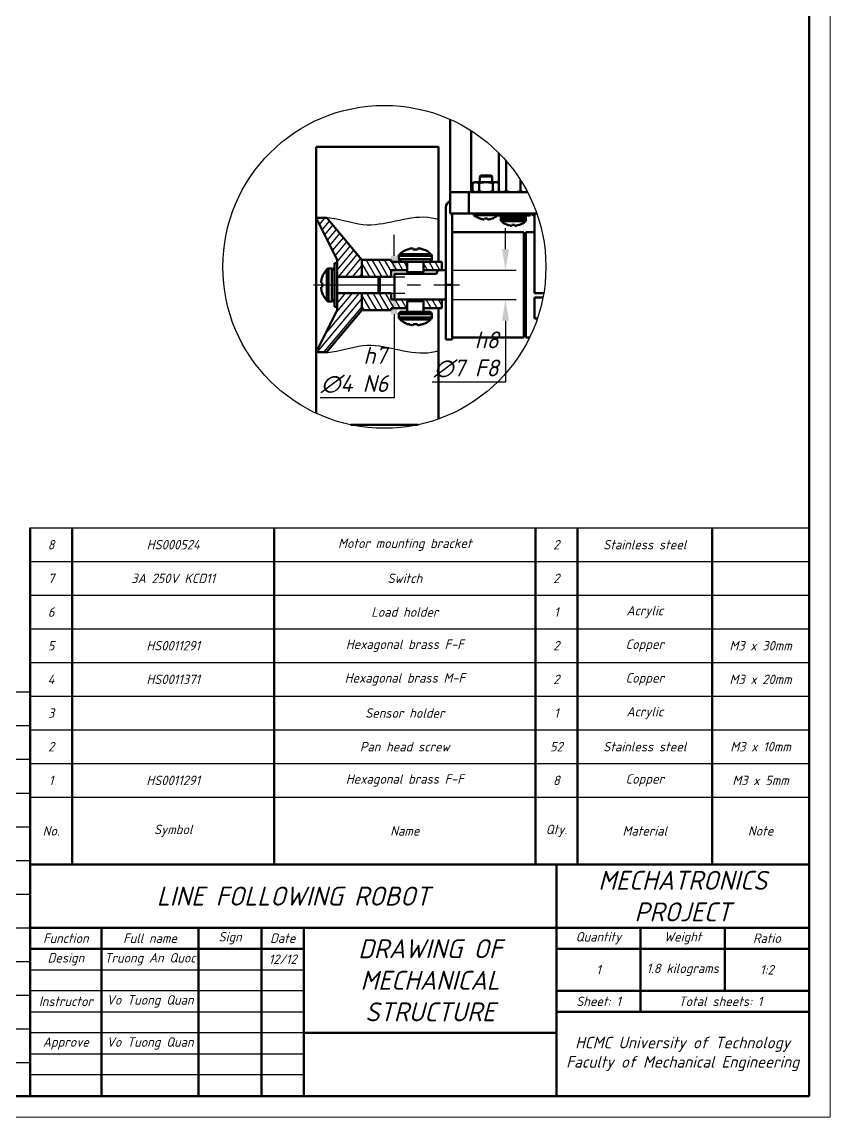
# Model space of a CAD drawing. Header units: inches. Extents: x -1846 to 3013, y 0 to 1997.
# Drawn here: x 2821.2 to 3013.1, y 155.6 to 415.9 of the extents above; entities that cross this region are included whole.
import ezdxf

# ---------------------------------------------------------------- set-up
doc = ezdxf.new("R2010")
doc.units = ezdxf.units.IN
doc.linetypes.add('CENTER2', pattern=[28.575, 19.05, -3.175, 3.175, -3.175])
doc.layers.get('0').update_dxf_attribs({"color": 2, "lineweight": 0})
for name, color, linetype, lineweight in [('Basic', 7, 'Continuous', 50), ('Center', 1, 'CENTER2', 25), ('Thin', 3, 'Continuous', 25)]:
    doc.layers.add(name, color=color, linetype=linetype, lineweight=lineweight)
doc.styles.add('Annotative', font='')
doc.styles.get("Standard").update_dxf_attribs({"font": '', "height": 4})
doc.styles.get('Annotative').set_extended_font_data('TCVN 7284', italic=True)
doc.styles.get('Standard').set_extended_font_data('TCVN 7284', italic=True)
doc.dimstyles.new('TCVN 7284', dxfattribs={"dimscale": 2, "dimtxt": 4, "dimasz": 2.5, "dimexe": 1.25, "dimexo": 0.625, "dimtad": 1, "dimtoh": 1, "dimdec": 0, "dimlfac": 0.66, "dimtxsty": 'Standard', "dimcen": 2.5, "dimclrd": 7, "dimclre": 7, "dimclrt": 7, "dimadec": 0, "dimazin": 0, "dimtfac": 1, "dimtdec": 0, "dimtofl": 0, "dimtmove": 0, "dimatfit": 3, "dimfxl": 1, "dimlwd": 25, "dimlwe": 25, "dimarcsym": 0})

# ---------------------------------------------------------------- blocks, each defined once
blk = doc.blocks.new('*D7')
at = {"layer": 'Basic', "color": 7, "linetype": 'Continuous', "lineweight": 25, "transparency": 16777216}
for p, q in [((2936.05, 361.87), (2936.05, 366.87)), ((2923.17, 356.87), (2938.55, 356.87)), ((2923.17, 349.87), (2938.55, 349.87)), ((2936.05, 344.87), (2936.05, 330.23)), ((2936.05, 330.23), (2918.64, 330.23))]:
    blk.add_line(p, q, dxfattribs=at)
at = {"layer": 'Basic', "color": 7, "transparency": 16777216}
for points in [[(2935.22, 361.87), (2936.88, 361.87), (2936.05, 356.87)], [(2935.22, 344.87), (2936.88, 344.87), (2936.05, 349.87)]]:
    blk.add_solid(points, dxfattribs=at)
at = {"layer": 'Defpoints', "color": 0, "transparency": 16777216}
for p in [(2921.92, 356.87), (2921.92, 349.87), (2936.05, 349.87)]:
    blk.add_point(p, dxfattribs=at)
at = {"layer": 'Basic', "color": 7, "transparency": 16777216, "insert": (2926.72, 336.84), "char_height": 4, "attachment_point": 5}
blk.add_mtext('    h8\\P∅7 F8', dxfattribs=at)
blk = doc.blocks.new('*D8')
at = {"layer": 'Basic', "color": 7, "linetype": 'Continuous', "lineweight": 25, "transparency": 16777216}
for p, q in [((2909.61, 360.3), (2909.61, 365.3)), ((2907.13, 355.3), (2912.11, 355.3)), ((2907.13, 351.4), (2912.11, 351.4)), ((2909.61, 346.4), (2909.61, 326.55)), ((2909.61, 326.55), (2892.02, 326.55))]:
    blk.add_line(p, q, dxfattribs=at)
at = {"layer": 'Basic', "color": 7, "transparency": 16777216}
for points in [[(2908.77, 360.3), (2910.44, 360.3), (2909.61, 355.3)], [(2908.77, 346.4), (2910.44, 346.4), (2909.61, 351.4)]]:
    blk.add_solid(points, dxfattribs=at)
at = {"layer": 'Defpoints', "color": 0, "transparency": 16777216}
for p in [(2905.88, 355.3), (2905.88, 351.4), (2909.61, 351.4)]:
    blk.add_point(p, dxfattribs=at)
at = {"layer": 'Basic', "color": 7, "transparency": 16777216, "insert": (2900.19, 333.14), "char_height": 4, "attachment_point": 5}
blk.add_mtext('    h7\\P∅4 N6 ', dxfattribs=at)

msp = doc.modelspace()

# ---------------------------------------------------------------- hatches: boundary and pattern name
at = {"layer": 'Center'}
h = msp.add_hatch(dxfattribs=at)
h.set_pattern_fill('ANSI31', color=256, scale=0.4, angle=75)
h.set_pattern_definition([(120, (2353.19, -250.5699), (-1.0998523, -0.635), [])])
h.paths.add_polyline_path([(2912.7, 358.85), (2908.92, 358.85), (2908.92, 359.35), (2902.92, 359.35), (2901.92, 359.35), (2901.92, 355.3), (2908.92, 355.3), (2908.92, 356.87), (2912.7, 356.87)])
h.paths.add_polyline_path([(2912.7, 349.5), (2913.07, 349.87), (2908.92, 349.87), (2908.92, 351.4), (2901.92, 351.4), (2901.92, 347.35), (2902.92, 347.35), (2908.92, 347.35), (2908.92, 347.85), (2912.7, 347.85)])
h.paths.add_polyline_path([(2920.92, 358.85), (2916.6, 358.85), (2916.6, 356.87), (2920.92, 356.87)])
h.paths.add_polyline_path([(2920.92, 349.87), (2920.12, 349.87), (2916.23, 349.87), (2916.6, 349.5), (2916.6, 347.85), (2920.92, 347.85), (2920.92, 348.03)])
at = {"layer": 'Thin'}
h = msp.add_hatch(dxfattribs=at)
h.set_pattern_fill('ANSI31', color=256, scale=0.4, angle=5)
h.set_pattern_definition([(50, (2353.19, -250.5699), (-0.9728764, 0.8163403), [])])
h.paths.add_polyline_path([(2901.92, 359.35), (2896.06, 359.35), (2896.06, 355.3), (2901.92, 355.3)])
h.paths.add_polyline_path([(2901.92, 351.4), (2896.06, 351.4), (2896.06, 347.35), (2901.92, 347.35)])
h.paths.add_polyline_path([(2893.6, 369.27), (2891.12, 369.3), (2896.06, 359.35), (2901.92, 359.35)])
h.paths.add_polyline_path([(2901.92, 347.35), (2896.06, 347.35), (2891.12, 337.4), (2893.6, 337.44)])

# ---------------------------------------------------------------- linework, layer by layer
for p, q in [((3013.14, 575.65), (3013.14, 155.65)), ((3013.14, 155.65), (2419.14, 155.65))]:
    msp.add_line(p, q)
at = {"layer": 'Basic'}
for p, q in [((3008.14, 160.65), (3008.14, 570.65)), ((2922.92, 375.37), (2922.92, 392.69)), ((2927.92, 389.99), (2927.92, 375.37)), ((2891.12, 337.4), (2891.12, 386.14)), ((2891.12, 386.14), (2920.12, 386.14)), ((2920.12, 358.85), (2920.12, 386.14)), ((2934.45, 384.73), (2934.45, 375.64)), ((2936.19, 382.88), (2936.19, 375.64)), ((2928.67, 377.77), (2928.24, 377.52)), ((2928.24, 375.61), (2928.24, 377.52)), ((2928.67, 377.77), (2929.04, 377.77)), ((2929.83, 377.52), (2929.04, 377.77)), ((2931.42, 377.77), (2929.04, 377.77)), ((2929.83, 375.61), (2929.83, 377.52)), ((2929.92, 379.09), (2930.2, 379.37)), ((2929.92, 379.09), (2932.92, 379.09)), ((2929.92, 379.09), (2929.92, 377.77)), ((2932.64, 379.37), (2930.2, 379.37)), ((2931.42, 377.77), (2933.8, 377.77)), ((2932.92, 379.09), (2932.64, 379.37)), ((2932.92, 379.09), (2932.92, 377.77)), ((2933.01, 375.61), (2933.01, 377.52)), ((2934.45, 377.57), (2933.8, 377.77)), ((2933.8, 377.77), (2934.17, 377.77)), ((2934.45, 377.6), (2934.17, 377.77)), ((2939.65, 378.24), (2939.65, 375.64)), ((2922.92, 375.37), (2923.2, 375.37)), ((2922.92, 370.37), (2922.92, 375.37)), ((2923.2, 375.37), (2927.37, 375.37)), ((2927.37, 375.37), (2927.37, 370.37)), ((2941.31, 375.37), (2927.37, 375.37)), ((2928.24, 375.61), (2928.67, 375.37)), ((2929.83, 375.61), (2929.04, 375.37)), ((2930.25, 375.38), (2930.24, 375.37)), ((2932.89, 375.37), (2932.92, 375.39)), ((2934.59, 375.61), (2933.8, 375.37)), ((2934.17, 375.37), (2934.54, 375.59)), ((2934.45, 375.64), (2934.92, 375.37)), ((2936.19, 375.64), (2935.32, 375.37)), ((2941.2, 375.58), (2940.52, 375.37)), ((2940.92, 375.37), (2941.22, 375.54)), ((2921.92, 353.37), (2921.92, 371.87)), ((2927.37, 370.37), (2922.92, 370.37)), ((2923.42, 353.37), (2923.42, 370.37)), ((2943.47, 370.37), (2927.37, 370.37)), ((2928.42, 370.37), (2928.42, 370.31)), ((2933.92, 370.31), (2928.42, 370.31)), ((2933.92, 369.98), (2928.56, 369.98)), ((2933.92, 370.37), (2933.92, 369.87)), ((2941.92, 369.87), (2933.92, 369.87)), ((2941.92, 369.87), (2941.92, 370.37)), ((2942.42, 370.37), (2942.42, 370.31)), ((2942.92, 370.31), (2942.42, 370.31)), ((2942.92, 369.98), (2942.56, 369.98)), ((2942.92, 370.37), (2942.92, 351.37)), ((2896.06, 359.35), (2891.12, 369.3)), ((2893.6, 369.27), (2891.12, 369.3)), ((2901.92, 359.35), (2893.6, 369.27)), ((2930.04, 369.12), (2929.99, 369.12)), ((2931.04, 369.12), (2931.03, 368.95)), ((2931.8, 369.12), (2931.04, 369.12)), ((2931.81, 368.95), (2931.8, 369.12)), ((2932.85, 369.12), (2932.8, 369.12)), ((2934.92, 369.42), (2934.92, 368.81)), ((2940.92, 369.42), (2934.92, 369.42)), ((2940.92, 368.81), (2934.92, 368.81)), ((2940.77, 368.48), (2935.06, 368.48)), ((2936.54, 367.62), (2936.49, 367.62)), ((2937.54, 367.62), (2937.53, 367.45)), ((2938.3, 367.62), (2937.54, 367.62)), ((2938.31, 367.45), (2938.3, 367.62)), ((2939.35, 367.62), (2939.3, 367.62)), ((2940.92, 368.81), (2940.92, 369.42)), ((2940.42, 365.87), (2923.42, 365.87)), ((2940.42, 340.87), (2940.42, 365.87)), ((2940.92, 364.87), (2940.42, 364.87)), ((2942.92, 365.87), (2940.92, 365.87)), ((2940.92, 340.87), (2940.92, 365.87)), ((2912.79, 361.82), (2912.85, 361.82)), ((2914.14, 362.03), (2914.16, 361.82)), ((2914.16, 361.82), (2915.14, 361.82)), ((2915.14, 361.82), (2915.16, 362.03)), ((2916.45, 361.82), (2916.51, 361.82)), ((2896.06, 359.35), (2896.06, 347.35)), ((2901.92, 359.35), (2901.92, 355.3)), ((2901.92, 359.35), (2902.92, 359.35)), ((2908.92, 359.35), (2902.92, 359.35)), ((2908.92, 358.85), (2908.92, 359.35)), ((2910.75, 360.27), (2910.75, 359.48)), ((2910.75, 360.27), (2918.55, 360.27)), ((2910.75, 359.48), (2918.55, 359.48)), ((2910.94, 360.7), (2918.36, 360.7)), ((2918.55, 359.48), (2918.55, 360.27)), ((2893.61, 349.64), (2893.61, 357.06)), ((2894.83, 357.25), (2894.04, 357.25)), ((2894.04, 349.45), (2894.04, 357.25)), ((2894.83, 349.45), (2894.83, 357.25)), ((2896.06, 358.55), (2895.41, 358.55)), ((2895.41, 348.15), (2895.41, 358.55)), ((2920.92, 358.85), (2908.92, 358.85)), ((2912.8, 356.87), (2908.92, 356.87)), ((2908.92, 356.87), (2908.92, 355.3)), ((2917.97, 358.89), (2911.34, 358.89)), ((2912.7, 356.39), (2912.7, 358.89)), ((2920.92, 356.87), (2916.5, 356.87)), ((2916.6, 356.39), (2916.6, 358.89)), ((2919.99, 356.87), (2919.7, 356.02)), ((2920.92, 358.85), (2920.92, 356.87)), ((2921.92, 356.87), (2920.92, 356.87)), ((2892.49, 355.15), (2892.49, 355.22)), ((2896.06, 355.3), (2908.92, 355.3)), ((2905.88, 355.3), (2905.88, 351.4)), ((2905.88, 355.3), (2906.24, 354.94)), ((2906.24, 351.77), (2906.24, 354.94)), ((2919.7, 356.02), (2909.69, 356.02)), ((2909.69, 356.02), (2909.69, 349.87)), ((2916.6, 356.39), (2912.7, 356.39)), ((2912.7, 356.39), (2913.07, 356.02)), ((2913.07, 356.02), (2916.23, 356.02)), ((2916.6, 356.39), (2916.23, 356.02)), ((2892.49, 353.84), (2892.27, 353.86)), ((2892.27, 352.84), (2892.49, 352.86)), ((2892.49, 352.86), (2892.49, 353.84)), ((2892.49, 351.49), (2892.49, 351.56)), ((2908.92, 351.4), (2896.06, 351.4)), ((2901.92, 351.4), (2901.92, 347.35)), ((2905.88, 351.4), (2906.24, 351.77)), ((2908.92, 351.4), (2908.92, 349.87)), ((2921.92, 353.37), (2923.42, 353.37)), ((2921.92, 340.37), (2921.92, 353.37)), ((2923.42, 353.37), (2923.42, 340.37)), ((2942.92, 351.37), (2945.12, 351.37)), ((2894.04, 349.45), (2894.83, 349.45)), ((2908.92, 349.87), (2915.92, 349.87)), ((2912.7, 349.5), (2913.07, 349.87)), ((2912.7, 349.5), (2916.6, 349.5)), ((2912.7, 349.5), (2912.7, 347)), ((2916.23, 349.87), (2913.07, 349.87)), ((2915.92, 349.87), (2920.12, 349.87)), ((2916.6, 349.5), (2916.23, 349.87)), ((2916.6, 349.5), (2916.6, 347)), ((2920.12, 349.87), (2921.92, 349.87)), ((2920.92, 349.87), (2920.92, 348.03)), ((2942.92, 345.37), (2942.92, 350.37)), ((2942.92, 350.37), (2944.94, 350.37)), ((2896.06, 347.35), (2891.12, 337.4)), ((2901.92, 347.35), (2893.6, 337.44)), ((2895.41, 348.15), (2896.06, 348.15)), ((2901.92, 347.35), (2902.92, 347.35)), ((2902.92, 347.35), (2908.92, 347.35)), ((2908.92, 347.85), (2912.8, 347.85)), ((2908.92, 347.35), (2908.92, 347.85)), ((2910.75, 346.42), (2910.75, 345.63)), ((2918.55, 346.42), (2910.75, 346.42)), ((2911.34, 347), (2917.97, 347)), ((2916.5, 347.85), (2920.92, 347.85)), ((2918.55, 345.63), (2918.55, 346.42)), ((2920.12, 321.51), (2920.12, 347.85)), ((2920.92, 348.03), (2920.92, 347.85)), ((2918.55, 345.63), (2910.75, 345.63)), ((2918.36, 345.19), (2910.94, 345.19)), ((2912.85, 344.08), (2912.79, 344.08)), ((2914.16, 344.08), (2914.14, 343.86)), ((2915.14, 344.08), (2914.16, 344.08)), ((2915.16, 343.86), (2915.14, 344.08)), ((2916.51, 344.08), (2916.45, 344.08)), ((2943.62, 345.37), (2942.92, 345.37)), ((2940.42, 341.87), (2940.92, 341.87)), ((2921.92, 340.37), (2923.42, 340.37)), ((2923.42, 340.87), (2940.42, 340.87)), ((2940.92, 340.87), (2941.77, 340.87)), ((2893.6, 337.44), (2891.12, 337.4)), ((2891.12, 322.87), (2891.12, 337.4)), ((2899.28, 320.14), (2915.28, 320.14)), ((2823.14, 287.65), (2823.14, 295.65)), ((2833.14, 295.65), (2833.14, 287.65)), ((2881.14, 287.65), (2881.14, 295.65)), ((2943.14, 287.65), (2943.14, 295.65)), ((2953.14, 287.65), (2953.14, 295.65)), ((2985.14, 287.65), (2985.14, 295.65)), ((2823.14, 279.65), (2823.14, 287.65)), ((2833.14, 287.65), (2833.14, 279.65)), ((2881.14, 279.65), (2881.14, 287.65)), ((2943.14, 279.65), (2943.14, 287.65)), ((2953.14, 279.65), (2953.14, 287.65)), ((2985.14, 279.65), (2985.14, 287.65)), ((2823.14, 271.65), (2823.14, 279.65)), ((2833.14, 279.65), (2833.14, 271.65)), ((2881.14, 271.65), (2881.14, 279.65)), ((2943.14, 271.65), (2943.14, 279.65)), ((2953.14, 271.65), (2953.14, 279.65)), ((2985.14, 271.65), (2985.14, 279.65)), ((2823.14, 263.65), (2823.14, 271.65)), ((2833.14, 271.65), (2833.14, 263.65)), ((2881.14, 263.65), (2881.14, 271.65)), ((2943.14, 263.65), (2943.14, 271.65)), ((2953.14, 263.65), (2953.14, 271.65)), ((2985.14, 263.65), (2985.14, 271.65)), ((2823.14, 255.65), (2823.14, 263.65)), ((2833.14, 263.65), (2833.14, 255.65)), ((2881.14, 255.65), (2881.14, 263.65)), ((2943.14, 255.65), (2943.14, 263.65)), ((2953.14, 255.65), (2953.14, 263.65)), ((2985.14, 255.65), (2985.14, 263.65)), ((2823.14, 247.65), (2823.14, 255.65)), ((2833.14, 255.65), (2833.14, 247.65)), ((2881.14, 247.65), (2881.14, 255.65)), ((2943.14, 247.65), (2943.14, 255.65)), ((2953.14, 247.65), (2953.14, 255.65)), ((2985.14, 247.65), (2985.14, 255.65)), ((2823.14, 239.65), (2823.14, 247.65)), ((2833.14, 247.65), (2833.14, 239.65)), ((2881.14, 239.65), (2881.14, 247.65)), ((2943.14, 239.65), (2943.14, 247.65)), ((2953.14, 239.65), (2953.14, 247.65)), ((2985.14, 239.65), (2985.14, 247.65)), ((2823.14, 231.65), (2823.14, 239.65)), ((2833.14, 239.65), (2833.14, 231.65)), ((2881.14, 231.65), (2881.14, 239.65)), ((2943.14, 231.65), (2943.14, 239.65)), ((2953.14, 231.65), (2953.14, 239.65)), ((2985.14, 231.65), (2985.14, 239.65)), ((2823.14, 215.65), (2823.14, 231.65)), ((2833.14, 231.65), (2833.14, 215.65)), ((2881.14, 215.65), (2881.14, 231.65)), ((2943.14, 215.65), (2943.14, 231.65)), ((2953.14, 215.65), (2953.14, 231.65)), ((2985.14, 215.65), (2985.14, 231.65)), ((2823.14, 160.65), (2823.14, 215.65)), ((2823.14, 215.65), (3008.14, 215.65)), ((2948.14, 215.65), (2948.14, 160.65)), ((3008.14, 200.65), (2823.14, 200.65)), ((2840.14, 160.65), (2840.14, 200.65)), ((2863.14, 160.65), (2863.14, 200.65)), ((2878.14, 200.65), (2878.14, 160.65)), ((2888.14, 200.65), (2888.14, 160.65)), ((2968.14, 200.65), (2968.14, 180.65)), ((2988.14, 200.65), (2988.14, 185.65)), ((2888.14, 195.65), (2823.14, 195.65)), ((3008.14, 195.65), (2948.14, 195.65)), ((2948.14, 185.65), (3008.14, 185.65)), ((3008.14, 180.65), (2948.14, 180.65)), ((2948.14, 175.65), (2888.14, 175.65)), ((2444.14, 160.65), (3008.14, 160.65))]:
    msp.add_line(p, q, dxfattribs=at)
at = {"layer": 'Basic', "flags": 128}
msp.add_lwpolyline([(2942.56, 369.98), (2942.79, 369.79), (2942.92, 369.69)], dxfattribs=at)
at = {"layer": 'Basic'}
for centre, radius, start, end in [((2923.42, 371.87), 1.5, 109.4712, 180), ((2928.87, 370.31), 0.45, 180, 227.5073), ((2931.42, 373.09), 4.22, 227.5073, 250.175), ((2931.42, 373.09), 4.23, 289.825, 310.2428), ((2935.37, 369.42), 0.45, 90, 180), ((2940.47, 369.42), 0.45, 0, 90), ((2942.87, 370.31), 0.45, 180, 227.5073), ((2931.42, 373.13), 4.24, 250.973, 259.8338), ((2931.17, 372.5), 3.58, 262.0158, 266.036), ((2930.8, 369.63), 0.71, 279.4515, 288.2689), ((2932.03, 369.63), 0.71, 251.7311, 260.5485), ((2931.67, 372.5), 3.58, 273.964, 277.9842), ((2931.42, 373.13), 4.24, 280.1662, 289.027), ((2935.37, 368.81), 0.45, 180, 227.5073), ((2937.92, 371.59), 4.22, 227.5073, 250.175), ((2937.92, 371.63), 4.24, 250.973, 259.8338), ((2937.67, 371), 3.58, 262.0158, 266.036), ((2937.3, 368.13), 0.71, 279.4515, 288.2689), ((2938.53, 368.13), 0.71, 251.7311, 260.5485), ((2938.17, 371), 3.58, 273.964, 277.9842), ((2937.92, 371.63), 4.24, 280.1662, 289.027), ((2937.92, 371.59), 4.23, 289.825, 312.4927), ((2940.47, 368.81), 0.45, 312.4927, 0), ((2914.65, 356.65), 5.49, 109.825, 132.4927), ((2914.65, 356.61), 5.51, 100.1662, 109.027), ((2914.32, 357.42), 4.66, 93.964, 97.9842), ((2913.85, 361.15), 0.923, 71.7311, 80.5485), ((2915.45, 361.15), 0.923, 99.4515, 108.2689), ((2914.98, 357.42), 4.66, 82.0158, 86.036), ((2914.65, 356.61), 5.51, 70.973, 79.8338), ((2914.65, 356.65), 5.49, 47.5073, 70.175), ((2911.34, 360.27), 0.585, 132.4927, 180), ((2911.34, 359.48), 0.585, 180, 270), ((2917.97, 359.48), 0.585, 270, 0), ((2917.97, 360.27), 0.585, 0, 47.5073), ((2897.66, 353.35), 5.49, 137.5073, 160.175), ((2894.04, 356.67), 0.585, 90, 137.5073), ((2894.83, 356.67), 0.585, 0, 90), ((2896.89, 353.68), 4.66, 172.0158, 176.036), ((2893.15, 354.15), 0.923, 189.4515, 198.2689), ((2897.7, 353.35), 5.51, 160.973, 169.8338), ((2893.15, 352.55), 0.923, 161.7311, 170.5485), ((2896.89, 353.03), 4.66, 183.964, 187.9842), ((2897.7, 353.35), 5.51, 190.1662, 199.027), ((2897.66, 353.35), 5.49, 199.825, 222.4927), ((2894.04, 350.04), 0.585, 222.4927, 270), ((2894.83, 350.04), 0.585, 270, 0), ((2911.34, 346.42), 0.585, 90, 180), ((2917.97, 346.42), 0.585, 0, 90), ((2911.34, 345.63), 0.585, 180, 227.5073), ((2914.65, 349.24), 5.49, 227.5073, 250.175), ((2914.65, 349.29), 5.51, 250.973, 259.8338), ((2914.32, 348.47), 4.66, 262.0158, 266.036), ((2913.85, 344.74), 0.923, 279.4515, 288.2689), ((2915.45, 344.74), 0.923, 251.7311, 260.5485), ((2914.98, 348.47), 4.66, 273.964, 277.9842), ((2914.65, 349.29), 5.51, 280.1662, 289.027), ((2914.65, 349.24), 5.49, 289.825, 312.4927), ((2917.97, 345.63), 0.585, 312.4927, 0)]:
    msp.add_arc(centre, radius, start, end, dxfattribs=at)
for points, knots in [([(2929.04, 377.77), (2929.02, 377.77), (2928.75, 377.77), (2928.49, 377.64), (2928.24, 377.52)], [0, 0, 0, 0, 0.0701503, 1, 1, 1, 1]), ([(2931.42, 377.77), (2931.3, 377.77), (2930.76, 377.76), (2930.24, 377.63), (2929.83, 377.52)], [0, 0, 0, 0, 0.219209, 1, 1, 1, 1]), ([(2933.01, 377.52), (2932.91, 377.55), (2932.39, 377.7), (2931.85, 377.74), (2931.42, 377.77)], [0, 0, 0, 0, 0.194876, 1, 1, 1, 1]), ([(2933.8, 377.77), (2933.78, 377.77), (2933.51, 377.77), (2933.25, 377.64), (2933.01, 377.52)], [0, 0, 0, 0, 0.0701503, 1, 1, 1, 1]), ([(2929.04, 375.37), (2929.02, 375.37), (2928.75, 375.37), (2928.49, 375.5), (2928.24, 375.61)], [0, 0, 0, 0, 0.07015, 1, 1, 1, 1]), ([(2931.42, 375.37), (2931.3, 375.37), (2930.76, 375.38), (2930.24, 375.51), (2929.83, 375.61)], [0, 0, 0, 0, 0.219209, 1, 1, 1, 1]), ([(2933.01, 375.61), (2932.91, 375.59), (2932.39, 375.44), (2931.85, 375.4), (2931.42, 375.37)], [0, 0, 0, 0, 0.194876, 1, 1, 1, 1]), ([(2933.8, 375.37), (2933.78, 375.37), (2933.51, 375.37), (2933.25, 375.5), (2933.01, 375.61)], [0, 0, 0, 0, 0.07015, 1, 1, 1, 1]), ([(2935.32, 375.37), (2935.3, 375.37), (2935.01, 375.37), (2934.72, 375.51), (2934.45, 375.64)], [0, 0, 0, 0, 0.0701596, 1, 1, 1, 1]), ([(2937.92, 375.37), (2937.45, 375.4), (2936.86, 375.45), (2936.3, 375.61), (2936.19, 375.64)], [0, 0, 0, 0, 0.8049075, 1, 1, 1, 1]), ([(2939.65, 375.64), (2939.2, 375.53), (2938.63, 375.38), (2938.05, 375.37), (2937.92, 375.37)], [0, 0, 0, 0, 0.7806222, 1, 1, 1, 1]), ([(2940.52, 375.37), (2940.5, 375.37), (2940.2, 375.37), (2939.92, 375.51), (2939.65, 375.64)], [0, 0, 0, 0, 0.07016, 1, 1, 1, 1])]:
    msp.add_open_spline(points, degree=3, knots=knots, dxfattribs=at)
msp.add_open_spline([(2921.92, 368.69), (2921.93, 368.69), (2921.93, 368.69), (2921.94, 368.69)], degree=3, dxfattribs=at)
at = {"layer": 'Center'}
msp.add_line((2890.44, 353.35), (2925.16, 353.35), dxfattribs=at)
at = {"layer": 'Thin'}
for p, q in [((2930, 377.77), (2930, 379.09)), ((2932.84, 377.77), (2932.84, 379.09)), ((2912.8, 356.39), (2912.8, 358.89)), ((2916.5, 356.39), (2916.5, 358.89)), ((2905.88, 355.2), (2896.06, 355.2)), ((2905.88, 351.51), (2896.06, 351.51)), ((2912.8, 349.5), (2912.8, 347)), ((2916.5, 349.5), (2916.5, 347)), ((2823.14, 295.65), (3008.14, 295.65)), ((2823.14, 287.65), (3008.14, 287.65)), ((2823.14, 279.65), (3008.14, 279.65)), ((2823.14, 271.65), (3008.14, 271.65)), ((2823.14, 263.65), (3008.14, 263.65)), ((2638.14, 256.65), (2823.14, 256.65)), ((2823.14, 255.65), (3008.14, 255.65)), ((2638.14, 248.65), (2823.14, 248.65)), ((2823.14, 247.65), (3008.14, 247.65)), ((2638.14, 240.65), (2823.14, 240.65)), ((2823.14, 239.65), (3008.14, 239.65)), ((2638.14, 232.65), (2823.14, 232.65)), ((2823.14, 231.65), (3008.14, 231.65)), ((2638.14, 224.65), (2823.14, 224.65)), ((2638.14, 216.65), (2823.14, 216.65)), ((2638.14, 208.65), (2823.14, 208.65)), ((2638.14, 200.65), (2823.14, 200.65)), ((2638.14, 192.65), (2823.14, 192.65)), ((2823.14, 190.65), (2888.14, 190.65)), ((2888.14, 185.65), (2823.14, 185.65)), ((2638.14, 184.65), (2823.14, 184.65)), ((2823.14, 180.65), (2888.14, 180.65)), ((2638.14, 176.65), (2823.14, 176.65)), ((2888.14, 175.65), (2823.14, 175.65)), ((2823.14, 170.65), (2888.14, 170.65)), ((2638.14, 168.65), (2823.14, 168.65)), ((2888.14, 165.65), (2823.14, 165.65))]:
    msp.add_line(p, q, dxfattribs=at)
msp.add_circle((2907.28, 357.66), 38.36, dxfattribs=at)
for points in [[(2891.12, 369.3), (2892.31, 369.53), (2896.51, 369.25), (2905.35, 365.95), (2914.05, 370.56), (2919.58, 369.07), (2920.12, 368.94)], [(2891.12, 337.4), (2892.31, 337.18), (2896.51, 337.45), (2905.35, 340.75), (2914.05, 336.15), (2919.58, 337.64), (2920.12, 337.76)]]:
    msp.add_open_spline(points, degree=3, knots=[2.553793, 2.553793, 2.553793, 2.553793, 4.406993, 8.681624, 16.369447, 17.187013, 17.187013, 17.187013, 17.187013], dxfattribs=at)

# ---------------------------------------------------------------- texts
at = {"layer": 'Basic', "attachment_point": 4, "style": 'Annotative'}
for s, insert, char_height, width in [('\\pxqc;{\\fTCVN 7284|b0|i1|c0|p34;8}', (2823.14, 291.65), 2.25, 10), ('\\pxqc;{\\fTCVN 7284|b0|i1|c0|p34;HS000524}', (2833.14, 291.65), 2.25, 48), ('\\pxqc;{\\fTCVN 7284|b0|i1|c0|p34;Motor mounting bracket}', (2881.14, 291.65), 2.25, 62), ('\\pxqc;{\\fTCVN 7284|b0|i1|c0|p34;2}', (2943.14, 291.65), 2.25, 10), ('\\pxqc;{\\fTCVN 7284|b0|i1|c0|p34;Stainless steel}', (2953.14, 291.65), 2.25, 32), ('\\pxqc;{\\fTCVN 7284|b0|i1|c0|p34;7}', (2823.14, 283.65), 2.25, 10), ('\\pxqc;{\\fTCVN 7284|b0|i1|c0|p34;3A 250V KCD11}', (2833.14, 283.65), 2.25, 48), ('\\pxqc;{\\fTCVN 7284|b0|i1|c0|p34;Switch}', (2881.14, 283.65), 2.25, 62), ('\\pxqc;{\\fTCVN 7284|b0|i1|c0|p34;2}', (2943.14, 283.65), 2.25, 10), ('\\pxqc;{\\fTCVN 7284|b0|i1|c0|p34;6}', (2823.14, 275.65), 2.25, 10), ('\\pxqc;{\\fTCVN 7284|b0|i1|c0|p34;Load holder}', (2881.14, 275.65), 2.25, 62), ('\\pxqc;{\\fTCVN 7284|b0|i1|c0|p34;1}', (2943.14, 275.65), 2.25, 10), ('\\pxqc;{\\fTCVN 7284|b0|i1|c0|p34;Acrylic}', (2953.14, 275.65), 2.25, 32), ('\\pxqc;{\\fTCVN 7284|b0|i1|c0|p34;5}', (2823.14, 267.65), 2.25, 10), ('\\pxqc;{\\fTCVN 7284|b0|i1|c0|p34;HS0011291}', (2833.14, 267.65), 2.25, 48), ('\\pxqc;{\\fTCVN 7284|b0|i1|c0|p34;Hexagonal brass F-F}', (2881.14, 267.65), 2.25, 62), ('\\pxqc;{\\fTCVN 7284|b0|i1|c0|p34;2}', (2943.14, 267.65), 2.25, 10), ('\\pxqc;{\\fTCVN 7284|b0|i1|c0|p34;Copper}', (2953.14, 267.65), 2.25, 32), ('\\pxqc;{\\fTCVN 7284|b0|i1|c0|p34;M3 x 30mm}', (2985.14, 267.65), 2.25, 23), ('\\pxqc;{\\fTCVN 7284|b0|i1|c0|p34;4}', (2823.14, 259.65), 2.25, 10), ('\\pxqc;{\\fTCVN 7284|b0|i1|c0|p34;HS0011371}', (2833.14, 259.65), 2.25, 48), ('\\pxqc;{\\fTCVN 7284|b0|i1|c0|p34;Hexagonal brass M-F}', (2881.14, 259.65), 2.25, 62), ('\\pxqc;{\\fTCVN 7284|b0|i1|c0|p34;2}', (2943.14, 259.65), 2.25, 10), ('\\pxqc;{\\fTCVN 7284|b0|i1|c0|p34;Copper}', (2953.14, 259.65), 2.25, 32), ('\\pxqc;{\\fTCVN 7284|b0|i1|c0|p34;M3 x 20mm}', (2985.14, 259.65), 2.25, 23), ('\\pxqc;{\\fTCVN 7284|b0|i1|c0|p34;3}', (2823.14, 251.65), 2.25, 10), ('\\pxqc;{\\fTCVN 7284|b0|i1|c0|p34;Sensor holder}', (2881.14, 251.65), 2.25, 62), ('\\pxqc;{\\fTCVN 7284|b0|i1|c0|p34;1}', (2943.14, 251.65), 2.25, 10), ('\\pxqc;{\\fTCVN 7284|b0|i1|c0|p34;Acrylic}', (2953.14, 251.65), 2.25, 32), ('\\pxqc;{\\fTCVN 7284|b0|i1|c0|p34;2}', (2823.14, 243.65), 2.25, 10), ('\\pxqc;{\\fTCVN 7284|b0|i1|c0|p34;Pan head screw}', (2881.14, 243.65), 2.25, 62), ('\\pxqc;{\\fTCVN 7284|b0|i1|c0|p34;52}', (2943.14, 243.65), 2.25, 10), ('\\pxqc;{\\fTCVN 7284|b0|i1|c0|p34;Stainless steel}', (2953.14, 243.65), 2.25, 32), ('\\pxqc;{\\fTCVN 7284|b0|i1|c0|p34;M3 x 10mm}', (2985.14, 243.65), 2.25, 23), ('\\pxqc;{\\fTCVN 7284|b0|i1|c0|p34;Hexagonal brass F-F}', (2881.14, 235.65), 2.25, 62), ('\\pxqc;{\\fTCVN 7284|b0|i1|c0|p34;Copper}', (2953.14, 235.65), 2.25, 32), ('\\pxqc;{\\fTCVN 7284|b0|i1|c0|p34;1}', (2823.14, 235.65), 2.25, 10), ('\\pxqc;{\\fTCVN 7284|b0|i1|c0|p34;HS0011291}', (2833.14, 235.65), 2.25, 48), ('\\pxqc;{\\fTCVN 7284|b0|i1|c0|p34;8}', (2943.14, 235.65), 2.25, 10), ('\\pxqc;{\\fTCVN 7284|b0|i1|c0|p34;M3 x 5mm}', (2985.14, 235.65), 2.25, 23), ('\\pxqc;{\\fTCVN 7284|b0|i1|c0|p34;No.}', (2823.14, 223.65), 2.25, 10), ('\\pxqc;{\\fTCVN 7284|b0|i1|c0|p34;Symbol}', (2833.14, 223.65), 2.25, 48), ('\\pxqc;{\\fTCVN 7284|b0|i1|c0|p34;Name}', (2881.14, 223.65), 2.25, 62), ('\\pxqc;{\\fTCVN 7284|b0|i1|c0|p34;Qty.}', (2943.14, 223.65), 2.25, 10), ('\\pxqc;{\\fTCVN 7284|b0|i1|c0|p34;Material}', (2953.14, 223.65), 2.25, 32), ('\\pxqc;{\\fTCVN 7284|b0|i1|c0|p34;Note}', (2985.14, 223.65), 2.25, 23), ('\\pxqc;{\\fTCVN 7284|b0|i1|c0|p34;MECHATRONICS PROJECT}', (2948.14, 208.15), 4.5, 60), ('\\pxqc;{\\fTCVN 7284|b0|i1|c0|p34;LINE FOLLOWING ROBOT}', (2823.14, 208.15), 4.5, 125), ('\\pxqc;{\\fTCVN 7284|b0|i1|c0|p34;Function}', (2823.14, 198.15), 2.25, 17), ('\\pxqc;{\\fTCVN 7284|b0|i1|c0|p34;Full name}', (2840.14, 198.15), 2.25, 23), ('\\pxqc;{\\fTCVN 7284|b0|i1|c0|p34;Sign}', (2863.14, 198.15), 2.25, 15), ('\\pxqc;{\\fTCVN 7284|b0|i1|c0|p34;Date}', (2878.14, 198.15), 2.25, 10), ('\\pxqc;{\\fTCVN 7284|b0|i1|c0|p34;DRAWING OF MECHANICAL STRUCTURE}', (2888.14, 188.15), 4.5, 60), ('\\pxqc;{\\fTCVN 7284|b0|i1|c0|p34;Quantity}', (2948.14, 198.15), 2.25, 20), ('\\pxqc;{\\fTCVN 7284|b0|i1|c0|p34;Weight}', (2968.14, 198.15), 2.25, 20), ('\\pxqc;{\\fTCVN 7284|b0|i1|c0|p34;Ratio}', (2988.14, 198.15), 2.25, 20), ('\\pxqc;{\\fTCVN 7284|b0|i1|c0|p34;Design}', (2823.14, 193.15), 2.25, 17), ('\\pxqc;{\\fTCVN 7284|b0|i1|c0|p34;Truong An Quoc}', (2840.14, 193.15), 2.25, 23), ('\\A1;\\pxqc;{\\fTCVN 7284|b0|i1|c0|p34;12/12}', (2878.14, 193.15), 2.25, 10), ('\\pxqc;{\\fTCVN 7284|b0|i1|c0|p34;1}', (2948.14, 190.65), 2.25, 20), ('\\pxqc;{\\fTCVN 7284|b0|i1|c0|p34;1.8 kilograms}', (2968.14, 190.65), 2.25, 20), ('\\pxqc;{\\fTCVN 7284|b0|i1|c0|p34;1:2}', (2988.14, 190.65), 2.25, 20), ('\\pxqc;{\\fTCVN 7284|b0|i1|c0|p34;Instructor}', (2823.14, 183.15), 2.25, 17), ('\\pxqc;{\\fTCVN 7284|b0|i1|c0|p34;Vo Tuong Quan}', (2840.14, 183.15), 2.25, 23), ('\\pxqc;{\\fTCVN 7284|b0|i1|c0|p34;Sheet: 1}', (2948.14, 183.15), 2.25, 20), ('\\pxql;{\\fTCVN 7284|b0|i1|c0|p34;^ITotal sheets: 1}', (2968.14, 183.15), 2.25, 40), ('\\pxqc;{\\fTCVN 7284|b0|i1|c0|p34;Approve}', (2823.14, 173.15), 2.25, 17), ('\\pxqc;{\\fTCVN 7284|b0|i1|c0|p34;Vo Tuong Quan}', (2840.14, 173.15), 2.25, 23), ('\\pxqc;{\\fTCVN 7284|b0|i1|c0|p34;HCMC University of Technology^JFaculty of Mechanical Engineering}', (2948.14, 170.65), 2.75, 60)]:
    msp.add_mtext(s, dxfattribs=dict(at, insert=insert, char_height=char_height, width=width))

# ---------------------------------------------------------------- dimensions: what is measured, and where the dimension line sits
at = {"layer": 'Basic'}
for base, p1, p2, text, picture, middle in [((2909.61, 351.4), (2905.88, 355.3), (2905.88, 351.4), '    h7\\P∅4 N6 ', '*D8', (2900.19, 326.55)), ((2936.05, 349.87), (2921.92, 356.87), (2921.92, 349.87), '    h8\\P∅7 F8', '*D7', (2926.72, 330.23))]:
    dim = msp.add_linear_dim(base=base, p1=p1, p2=p2, angle=90, text=text, dimstyle='TCVN 7284', dxfattribs=at)
    dim.commit()
    dim.dimension.update_dxf_attribs({"geometry": picture, "text_midpoint": middle, "dimtype": 160})

doc.saveas('drawing.dxf')
